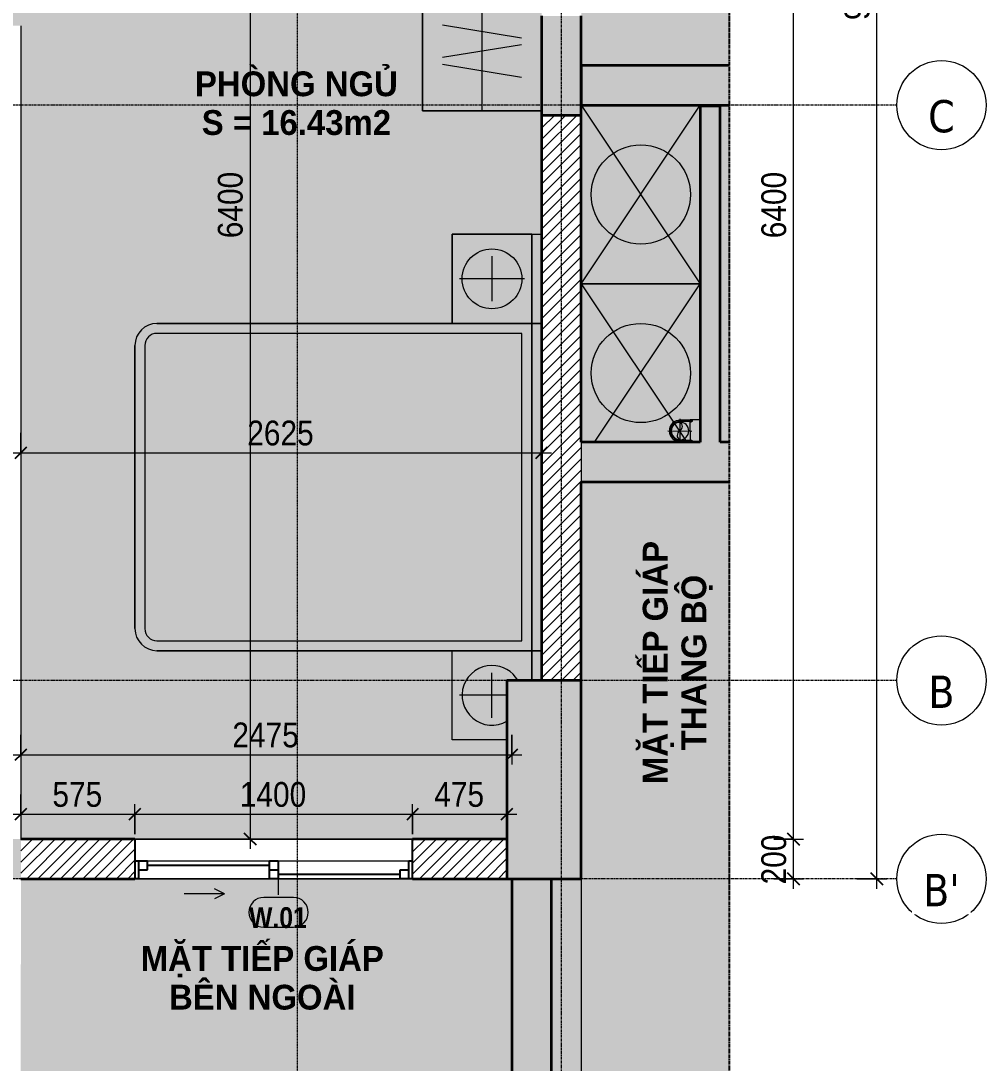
# Model space of a CAD drawing. Header units: millimetres. Extents: x 67190 to 250421, y 542 to 78637.
# Drawn here: x 74628 to 79493, y 23607 to 28862 of the extents above; entities that cross this region are included whole.
import ezdxf

# ---------------------------------------------------------------- set-up
doc = ezdxf.new("R2010")
doc.units = ezdxf.units.MM
for name, pattern in [('Dash - Tight', [4.5, 3, -1.5]), ('Dash Dot 3_16_', [7.9375, 4.7625, -1.5875, 0, -1.5875]), ('Grid Line', [22.225, 12.7, -3.175, 3.175, -3.175]), ('Hidden', [7.14375, 4.7625, -2.38125]), ('IMPORT-CENTER _3_', [10.16, 6.35, -1.27, 1.27, -1.27])]:
    doc.linetypes.add(name, pattern=pattern)
for name, color, linetype, lineweight in [('0-1', 7, 'Continuous', 5), ('0-4', 254, 'Continuous', 18), ('A-ANNO-DIMS', 211, 'Continuous', 9), ('A-ANNO-DIMS-50', 211, 'Continuous', 9), ('A-DETL-GENF-1', 7, 'Continuous', 18), ('A-DETL-GENF-3', 92, 'Dash - Tight', 18), ('A-DETL-GENF-4', 92, 'Hidden', 25), ('A-DETL-GENF-5', 9, 'Continuous', 18), ('A-DETL-MEDM', 33, 'Continuous', 35), ('A-DETL-THIN', 151, 'Continuous', 18), ('A-FLOR', 192, 'Continuous', 18), ('A-GLAZ', 151, 'Continuous', 18), ('A-GLAZ-1', 151, 'Continuous', 25), ('A-GLAZ-IDEN', 152, 'Continuous', 9), ('A-WALL', 113, 'Continuous', 18), ('A-WALL-4', 113, 'Continuous', 35), ('A-WALL-PATT-2', 111, 'Continuous', 18), ('G-ANNO-SYMB-1', 111, 'Dash Dot 3_16_', 18), ('G-ANNO-TEXT-1', 7, 'Continuous', 9), ('G-IMPT', 8, 'Continuous', 18), ('G-IMPT-2', 8, 'IMPORT-CENTER _3_', 18), ('I-FURN', 30, 'Continuous', 18), ('I-FURN-2', 253, 'Continuous', 18), ('M-EQPM', 50, 'Continuous', 18), ('S-COLS', 52, 'Continuous', 18), ('S-GRID-1', 1, 'Grid Line', 9), ('S-GRID-IDEN', 1, 'Continuous', 9), ('S-STRS', 31, 'Continuous', 18)]:
    doc.layers.add(name, color=color, linetype=linetype, lineweight=lineweight)
doc.layers.add('A-DETL-GENF-2', color=7, linetype='Continuous', lineweight=18, transparency=0.2)
doc.styles.add('Arial_B', font='arialbd.ttf', dxfattribs={"width": 0.95, "height": 125})
doc.styles.add('Arial_B_2', font='arialbd.ttf', dxfattribs={"width": 0.85, "height": 105})
doc.styles.add('Tahoma_B', font='tahomabd.ttf', dxfattribs={"height": 162.5})
doc.styles.add('UTM Avo', font='', dxfattribs={"width": 0.9, "height": 125})
doc.styles.get('UTM Avo').set_extended_font_data('UTM Avo')
doc.dimstyles.new('1_Dim_chi_tiet_2_5', dxfattribs={"dimscale": 304.8, "dimtxt": 124.912619, "dimasz": 0.19685, "dimexe": 0.164042, "dimexo": 0.0625, "dimgap": 0.016404, "dimtad": 1, "dimdec": 0, "dimrnd": 5, "dimzin": 0, "dimdsep": 46, "dimtxsty": 'UTM Avo', "dimblk1": 'OBLIQUE', "dimblk2": 'OBLIQUE', "dimsah": 1, "dimcen": 0.09, "dimdle": 0.164042, "dimazin": 0, "dimtfac": 1, "dimtdec": 4, "dimtix": 1, "dimtmove": 0, "dimatfit": 3, "dimfxl": 0.328084, "dimfxlon": 1, "dimtvp": 1, "dimtolj": 1, "dimtzin": 0, "dimarcsym": 2})
pattern_1 = [(45, (0, 0), (-28.284271, 28.284271), [])]

# ---------------------------------------------------------------- blocks, each defined once
blk = doc.blocks.new('NCV_TKTC_KET CAU_rvt-1-TKCS_CĂN HỘ LOẠI 5 - MẶT BẰNG')
at = {"layer": 'A-FLOR'}
blk.add_line((78052.5, 28436.9), (78052.5, 28431.9), dxfattribs=at)
at = {"layer": 'S-COLS'}
for p, q in [((77452.6, 28636.9), (77452.6, 28886.9)), ((77452.6, 28386.9), (77452.6, 28436.9))]:
    blk.add_line(p, q, dxfattribs=at)
blk = doc.blocks.new('GIUONG NGU-2TAB-1600x2000 - GIUONG NGU-2TAB-1600x2000-851491-TKCS_CĂN HỘ LOẠI 5 - MẶT BẰNG')
at = {"layer": 'I-FURN-2'}
for p, q in [((569.6, 2050), (1997.1, 2050)), ((1997.1, 2050), (569.6, 2050)), ((1997.1, 2000), (569.6, 2000)), ((458.5, 50), (458.5, 1938.9)), ((458.5, 1938.9), (458.5, 50)), ((508.5, 1938.9), (508.5, 100)), ((2058.2, 100), (2058.2, 1938.9)), ((2108.2, 1938.9), (2108.2, 50)), ((2108.2, 50), (2108.2, 1938.9)), ((8.5, 175), (8.5, 450.3)), ((8.5, 450.3), (458.5, 450.3)), ((8.5, 450.3), (458.5, 450.3)), ((8.5, 175), (8.5, 450.3)), ((458.5, 450.3), (458.5, 50)), ((458.5, 450.3), (458.5, 50)), ((2108.2, 50), (2108.2, 450.3)), ((2108.2, 450.3), (2558.2, 450.3)), ((2108.2, 450.3), (2108.2, 50)), ((2558.2, 450.3), (2108.2, 450.3)), ((2558.2, 450.3), (2558.2, 50)), ((2558.2, 50), (2558.2, 450.3)), ((233.5, 175), (233.5, 413.5)), ((2333.2, 86.8), (2333.2, 413.5)), ((120.2, 250.2), (346.8, 250.2)), ((2446.5, 250.2), (2219.8, 250.2)), ((508.5, 100), (2058.2, 100)), ((458.5, 50), (308.5, 50)), ((308.5, 50), (458.5, 50)), ((458.5, 50), (308.5, 50)), ((2108.2, 50), (458.5, 50)), ((458.5, 50), (458.5, 0)), ((458.5, 0), (458.5, 50)), ((458.5, 50), (2108.2, 50)), ((458.5, 50), (2108.2, 50)), ((2558.2, 50), (2108.2, 50)), ((2108.2, 50), (2558.2, 50)), ((2108.2, 0), (2108.2, 50)), ((2108.2, 50), (2108.2, 0)), ((2108.2, 50), (2558.2, 50)), ((2558.2, 50), (2558.2, 0))]:
    blk.add_line(p, q, dxfattribs=at)
blk.add_circle((2333.2, 250.2), 150.7, dxfattribs=at)
for centre, radius, start, end in [((569.6, 1938.9), 111.1, 90, 180), ((569.6, 1938.9), 111.1, 90, 180), ((1997.1, 1938.9), 111.1, 0, 90), ((1997.1, 1938.9), 111.1, 360, 90), ((569.6, 1938.9), 61.1, 90, 180), ((1997.1, 1938.9), 61.1, 360, 90), ((233.5, 250.2), 150.7, 0, 210.087), ((233.5, 250.2), 150.7, 300.0615, 0)]:
    blk.add_arc(centre, radius, start, end, dxfattribs=at)
blk = doc.blocks.new('TU DO PN A - TU DO PN A_dwg__U3-V4-TKCS_CĂN HỘ LOẠI 5 - MẶT BẰNG')
at = {"layer": 'I-FURN'}
for p, q in [((197.5, 499), (132.9, 101)), ((231, 499), (295.6, 101)), ((395.7, 499), (331.1, 101)), ((597.5, 499), (532.9, 101)), ((631, 499), (695.6, 101)), ((795.7, 499), (731.1, 101)), ((997.5, 499), (932.9, 101)), ((1031, 499), (1095.6, 101)), ((1195.7, 499), (1131.1, 101)), ((1364.7, 300), (0, 300))]:
    blk.add_line(p, q, dxfattribs=at)
at = {"layer": 'I-FURN', "flags": 128}
blk.add_lwpolyline([(0, 600), (0, 0), (1364.7, 0), (1364.7, 600)], dxfattribs=at)
blk = doc.blocks.new('TU DO PN A - TU DO PN A_dwg-V5-TKCS_CĂN HỘ LOẠI 5 - MẶT BẰNG')
at = {"extrusion": (0, 0, -1), "rotation": 270}
blk.add_blockref('TU DO PN A - TU DO PN A_dwg__U3-V4-TKCS_CĂN HỘ LOẠI 5 - MẶT BẰNG', (-604.3, 1369.6), dxfattribs=at)
blk = doc.blocks.new('TU DO PN A - TU DO PN A-V6-TKCS_CĂN HỘ LOẠI 5 - MẶT BẰNG')
at = {"layer": 'I-FURN-2'}
for p, q in [((0, 0), (600, 0)), ((600, 0), (600, -1364.7)), ((600, -1364.7), (0, -1364.7))]:
    blk.add_line(p, q, dxfattribs=at)
at = {"extrusion": (0, 0, -1), "zscale": -1, "rotation": 180}
blk.add_blockref('TU DO PN A - TU DO PN A_dwg-V5-TKCS_CĂN HỘ LOẠI 5 - MẶT BẰNG', (4.3, 4.8), dxfattribs=at)
blk = doc.blocks.new('NCV_TKTC_TANG 1_rvt-1-TKCS_CĂN HỘ LOẠI 5 - MẶT BẰNG')
at = {"layer": 'I-FURN'}
for name, p, rotation in [('TU DO PN A - TU DO PN A-V6-TKCS_CĂN HỘ LOẠI 5 - MẶT BẰNG', (77252.6, 28407.5), 180), ('GIUONG NGU-2TAB-1600x2000 - GIUONG NGU-2TAB-1600x2000-851491-TKCS_CĂN HỘ LOẠI 5 - MẶT BẰNG', (77252.6, 25228.4), 89.99999999999885)]:
    blk.add_blockref(name, p, dxfattribs=dict(at, rotation=rotation))
blk = doc.blocks.new('1_FAMILY RVT - W01-WxH 1400x1400xmm-V7-TKCS_CĂN HỘ LOẠI 5 - MẶT BẰNG')
at = {"layer": 'A-GLAZ'}
for p, q in [((248.4, 172.4), (299.2, 197.8)), ((248.4, 172.4), (299.2, 147)), ((248.4, 172.4), (451.6, 172.4)), ((700, 96.2), (-700, 96.2)), ((-636.5, 96.2), (-22.2, 96.2)), ((22.2, 96.2), (680.9, 96.2)), ((-681, 7.3), (-22.2, 7.3)), ((22.2, 7.3), (636.5, 7.3)), ((-700, -103.8), (700, -103.8))]:
    blk.add_line(p, q, dxfattribs=at)
at = {"layer": 'A-GLAZ-1'}
for p, q in [((-700, 96.2), (-636.5, 96.2)), ((-700, 95.8), (-700, -103.8)), ((-681, 95.8), (-681, 7.3)), ((-636.5, 95.8), (-636.5, 51.7)), ((-636.5, 74), (-22.2, 74)), ((-22.2, 96.2), (22.2, 96.2)), ((-22.2, 7.3), (-22.2, 95.8)), ((22.2, 95.8), (22.2, 7.3)), ((680.9, 96.2), (700, 96.2)), ((680.9, 95.8), (680.9, 7.3)), ((700, -103.8), (700, 95.8)), ((-700, 7.3), (-681, 7.3)), ((-636.5, 51.7), (-681, 51.7)), ((22.2, 51.7), (-22.2, 51.7)), ((-22.2, 7.3), (22.2, 7.3)), ((22.2, 29.5), (636.5, 29.5)), ((636.5, 51.7), (636.5, 7.3)), ((680.9, 51.7), (636.5, 51.7)), ((636.5, 7.3), (700, 7.3))]:
    blk.add_line(p, q, dxfattribs=at)
blk = doc.blocks.new('TKTC_XREF_251221_MB TANG 1 - TKTC_XREF_260130_MB TANG 1_dwg_CUM U_DN100-4202112-TKCS_CĂN HỘ LOẠI 5 - MẶT BẰNG')
at = {"layer": 'G-IMPT'}
blk.add_hatch(color=256, dxfattribs=at).paths.add_polyline_path([(0, 61), (0, 57), (15.8, 54.6), (30.5, 47.8), (40.3, 40.3), (49.4, 28.5), (55.1, 14.8), (57, 0), (54.6, -15.8), (47.8, -30.5), (40.3, -40.3), (28.5, -49.4), (14.8, -55.1), (0, -57.1), (0, -61), (15.8, -58.9), (30.5, -52.8), (44.1, -41.8), (53.7, -28.5), (59.1, -14.3), (61, 0), (58.7, 16.3), (52.4, 31), (43.1, 43.1), (28.5, 53.7), (14.7, 59.1)])
for p, q in [((-79.1, 66.6), (-79.1, 63.4)), ((-76.6, 66.6), (-76.6, 63.4)), ((-74.6, 66.6), (-74.6, 63.4)), ((-72.7, 69.3), (-72.7, 60.7)), ((-66.9, 67.9), (-71.7, 67.9)), ((-66.9, 70.8), (-66.9, 72.1)), ((-65, 69), (0, 69)), ((-66.9, 62.1), (-71.7, 62.1)), ((-79.1, -63.4), (-79.1, -66.6)), ((-76.6, -63.4), (-76.6, -66.6)), ((-74.6, -63.4), (-74.6, -66.6)), ((-72.7, -60.7), (-72.7, -69.3)), ((-66.9, -62.1), (-71.7, -62.1)), ((-66.9, -67.9), (-71.7, -67.9)), ((-65, -69), (0, -69))]:
    blk.add_line(p, q, dxfattribs=at)
at = {"layer": 'G-IMPT', "flags": 128}
for points in [[(-72.7, 67.6), (-78.1, 67.6), (-78.1, 62.4), (-72.7, 62.4)], [(-71.7, 59.2), (-66.9, 59.2), (-66.9, 70.8), (-71.7, 70.8)], [(-65, 72.2), (-65, 57.3), (-66.9, 57.3), (-66.9, 59.2)], [(-65, 61), (0, 61), (0, 57)], [(-72.7, -62.4), (-78.1, -62.4), (-78.1, -67.6), (-72.7, -67.6)], [(-71.7, -70.8), (-66.9, -70.8), (-66.9, -59.2), (-71.7, -59.2)], [(-66.9, -59.2), (-66.9, -57.3), (-65, -57.3), (-65, -72.7), (-66.9, -72.7), (-66.9, -70.8)], [(-65, -61), (0, -61), (0, -57)]]:
    blk.add_lwpolyline(points, dxfattribs=at)
at = {"layer": 'G-IMPT'}
for centre, radius, start, end in [((-78.1, 66.6), 0.96, 90, 180), ((-71.1, 69.3), 1.56, 112.61986, 247.38014), ((-67.9, 65), 4.8, 143.1301, 216.8699), ((0, 0), 69, 270, 90), ((-78.1, 63.4), 0.96, 180, 270), ((-71.1, 60.7), 1.56, 112.61986, 247.38014), ((0, 0), 61, 270, 90), ((0, 0), 57, 270, 90), ((-78.1, -63.4), 0.96, 90, 180), ((-71.1, -60.7), 1.56, 112.61986, 247.38014), ((-67.9, -65), 4.8, 143.1301, 216.8699), ((-78.1, -66.6), 0.96, 180, 270), ((-71.1, -69.3), 1.56, 112.61986, 247.38014)]:
    blk.add_arc(centre, radius, start, end, dxfattribs=at)
blk = doc.blocks.new('TKTC_XREF_251221_MB TANG 1 - TKTC_XREF_260130_MB TANG 1_dwg_$cc-4202116-TKCS_CĂN HỘ LOẠI 5 - MẶT BẰNG')
at = {"layer": 'G-IMPT'}
blk.add_circle((0, 0), 0.5, dxfattribs=at)
for centre, radius, start, end in [((0, 0), 0.5, 90, 270), ((0.188, 0.25), 0.313, 126.8699, 233.1301), ((-0.188, -0.25), 0.313, 306.8699, 53.1301)]:
    blk.add_arc(centre, radius, start, end, dxfattribs=at)
at = {"layer": 'G-IMPT-2'}
for p, q in [((0, -0.673), (0, 0.637)), ((-0.673, 0), (0.673, 0))]:
    blk.add_line(p, q, dxfattribs=at)
blk = doc.blocks.new('TKTC_XREF_251221_MB TANG 1 - TKTC_XREF_260130_MB TANG 1_dwg_CUM U_DN100-V10-TKCS_CĂN HỘ LOẠI 5 - MẶT BẰNG')
at = {"layer": 'G-IMPT'}
for p, q in [((-79.1, 66.6), (-79.1, 63.4)), ((-76.6, 66.6), (-76.6, 63.4)), ((-74.6, 66.6), (-74.6, 63.4)), ((-72.7, 69.3), (-72.7, 60.7)), ((-66.9, 67.9), (-71.7, 67.9)), ((-66.9, 70.8), (-66.9, 72.1)), ((-65, 69), (0, 69)), ((-66.9, 62.1), (-71.7, 62.1)), ((-79.1, -63.4), (-79.1, -66.6)), ((-76.6, -63.4), (-76.6, -66.6)), ((-74.6, -63.4), (-74.6, -66.6)), ((-72.7, -60.7), (-72.7, -69.3)), ((-66.9, -62.1), (-71.7, -62.1)), ((-66.9, -67.9), (-71.7, -67.9)), ((-65, -69), (0, -69))]:
    blk.add_line(p, q, dxfattribs=at)
at = {"layer": 'G-IMPT', "flags": 128}
for points in [[(-72.7, 67.6), (-78.1, 67.6), (-78.1, 62.4), (-72.7, 62.4)], [(-71.7, 59.2), (-66.9, 59.2), (-66.9, 70.8), (-71.7, 70.8)], [(-65, 72.2), (-65, 57.3), (-66.9, 57.3), (-66.9, 59.2)], [(-65, 61), (0, 61), (0, 57)], [(-72.7, -62.4), (-78.1, -62.4), (-78.1, -67.6), (-72.7, -67.6)], [(-71.7, -70.8), (-66.9, -70.8), (-66.9, -59.2), (-71.7, -59.2)], [(-66.9, -59.2), (-66.9, -57.3), (-65, -57.3), (-65, -72.7), (-66.9, -72.7), (-66.9, -70.8)], [(-65, -61), (0, -61), (0, -57)]]:
    blk.add_lwpolyline(points, dxfattribs=at)
at = {"layer": 'G-IMPT'}
for centre, radius, start, end in [((-78.1, 66.6), 0.96, 90, 180), ((-71.1, 69.3), 1.56, 112.61986, 247.38014), ((-67.9, 65), 4.8, 143.1301, 216.8699), ((0, 0), 69, 270, 90), ((-78.1, 63.4), 0.96, 180, 270), ((-71.1, 60.7), 1.56, 112.61986, 247.38014), ((0, 0), 61, 270, 90), ((0, 0), 57, 270, 90), ((-78.1, -63.4), 0.96, 90, 180), ((-71.1, -60.7), 1.56, 112.61986, 247.38014), ((-67.9, -65), 4.8, 143.1301, 216.8699), ((-78.1, -66.6), 0.96, 180, 270), ((-71.1, -69.3), 1.56, 112.61986, 247.38014)]:
    blk.add_arc(centre, radius, start, end, dxfattribs=at)
blk = doc.blocks.new('TKTC_XREF_251221_MB TANG 1 - TKTC_XREF_260130_MB TANG 1_dwg_$cc-4202122-TKCS_CĂN HỘ LOẠI 5 - MẶT BẰNG')
at = {"layer": 'G-IMPT'}
blk.add_circle((0, 0), 0.5, dxfattribs=at)
for centre, radius, start, end in [((0, 0), 0.5, 90, 270), ((0.188, 0.25), 0.313, 126.8699, 233.1301), ((-0.188, -0.25), 0.313, 306.8699, 53.1301)]:
    blk.add_arc(centre, radius, start, end, dxfattribs=at)
at = {"layer": 'G-IMPT-2'}
for p, q in [((0, -0.673), (0, 0.637)), ((-0.673, 0), (0.673, 0))]:
    blk.add_line(p, q, dxfattribs=at)
blk = doc.blocks.new('TKTC_XREF_251221_MB TANG 1 - TKTC_XREF_260130_MB TANG 1_dwg-4202109-TKCS_CĂN HỘ LOẠI 5 - MẶT BẰNG')
at = {"layer": 'G-IMPT', "flags": 128}
blk.add_lwpolyline([(-125149.2, -374609.3), (-125149.5, -374493.6), (-125099.5, -374493.9), (-125099.2, -374609.3)], dxfattribs=at)
at = {"extrusion": (0, 0, -1), "xscale": 90.00000000005119, "yscale": 90.00000000005119, "zscale": -90.0000000000512, "rotation": 180.3740267799373}
for name in ['TKTC_XREF_251221_MB TANG 1 - TKTC_XREF_260130_MB TANG 1_dwg_$cc-4202116-TKCS_CĂN HỘ LOẠI 5 - MẶT BẰNG', 'TKTC_XREF_251221_MB TANG 1 - TKTC_XREF_260130_MB TANG 1_dwg_$cc-4202122-TKCS_CĂN HỘ LOẠI 5 - MẶT BẰNG']:
    blk.add_blockref(name, (125202.6, -374552), dxfattribs=at)
at = {"xscale": 0.7894736842105242, "yscale": 0.7894736842105242, "zscale": 0.7894736842105242, "rotation": 179.6259732184666}
for name in ['TKTC_XREF_251221_MB TANG 1 - TKTC_XREF_260130_MB TANG 1_dwg_CUM U_DN100-4202112-TKCS_CĂN HỘ LOẠI 5 - MẶT BẰNG', 'TKTC_XREF_251221_MB TANG 1 - TKTC_XREF_260130_MB TANG 1_dwg_CUM U_DN100-V10-TKCS_CĂN HỘ LOẠI 5 - MẶT BẰNG']:
    blk.add_blockref(name, (-125200.7, -374552), dxfattribs=at)
blk = doc.blocks.new('TKTC_XREF_251221_MB TANG 1 - TKTC_XREF_251221_MB TANG 1-2038492-TKCS_CĂN HỘ LOẠI 5 - MẶT BẰNG')
blk.add_blockref('TKTC_XREF_251221_MB TANG 1 - TKTC_XREF_260130_MB TANG 1_dwg-4202109-TKCS_CĂN HỘ LOẠI 5 - MẶT BẰNG', (169499.1, 384109.7))
blk = doc.blocks.new('BORDER VIEW - BORDER VIEW-2588524-TKCS_CĂN HỘ LOẠI 5 - MẶT BẰNG')
at = {"layer": 'A-DETL-GENF-4'}
blk.add_line((9829.7, 11676.4), (9829.7, 150), dxfattribs=at)
blk = doc.blocks.new('Grid - M_Grid Head - Circle-353313-TKCS_CĂN HỘ LOẠI 5 - MẶT BẰNG')
at = {"layer": 'S-GRID-IDEN'}
blk.add_circle((0, 0), 4.5, dxfattribs=at)
blk = doc.blocks.new('DIMBLOCK13-TKCS_CĂN HỘ LOẠI 5 - MẶT BẰNG')
at = {"layer": 'A-ANNO-DIMS-50', "lineweight": 25}
for p, q in [((75783, 31137.4), (75753, 31167.4)), ((75783, 31137.4), (75813, 31107.4)), ((75783, 24737.4), (75753, 24767.4)), ((75783, 24737.4), (75813, 24707.4))]:
    blk.add_line(p, q, dxfattribs=at)
at = {"layer": 'A-ANNO-DIMS-50'}
for p, q in [((75783, 31187.4), (75783, 24687.4)), ((75883, 31137.4), (75733, 31137.4)), ((75783, 31137.4), (75883, 31137.4)), ((75883, 24737.4), (75733, 24737.4)), ((75783, 24737.4), (75883, 24737.4))]:
    blk.add_line(p, q, dxfattribs=at)
at = {"layer": 'A-ANNO-DIMS-50', "color": 0, "insert": (75620.6, 27766.2), "char_height": 125, "width": 410.824, "attachment_point": 1, "rotation": 90, "line_spacing_factor": 1.110334, "style": 'UTM Avo'}
blk.add_mtext('6400', dxfattribs=at)
blk = doc.blocks.new('_Oblique')
at = {"color": 0, "linetype": 'ByBlock', "lineweight": -2}
blk.add_line((-0.5, -0.5), (0.5, 0.5), dxfattribs=at)
blk = doc.blocks.new('DIMBLOCK14-TKCS_CĂN HỘ LOẠI 5 - MẶT BẰNG')
at = {"layer": 'A-ANNO-DIMS-50'}
for p, q in [((74627.6, 26784.3), (74627.6, 26634.3)), ((74627.6, 26684.3), (74627.6, 26784.3)), ((77252.6, 26784.3), (77252.6, 26634.3)), ((77252.6, 26684.3), (77252.6, 26784.3)), ((74577.6, 26684.3), (77302.6, 26684.3))]:
    blk.add_line(p, q, dxfattribs=at)
at = {"layer": 'A-ANNO-DIMS-50', "lineweight": 25}
for p, q in [((74627.6, 26684.3), (74657.6, 26714.3)), ((77252.6, 26684.3), (77282.6, 26714.3)), ((74627.6, 26684.3), (74597.6, 26654.3)), ((77252.6, 26684.3), (77222.6, 26654.3))]:
    blk.add_line(p, q, dxfattribs=at)
at = {"layer": 'A-ANNO-DIMS-50', "color": 0, "insert": (75768.9, 26846.7), "char_height": 125, "width": 410.824, "attachment_point": 1, "line_spacing_factor": 1.110334, "style": 'UTM Avo'}
blk.add_mtext('2625', dxfattribs=at)
blk = doc.blocks.new('DIMBLOCK15-TKCS_CĂN HỘ LOẠI 5 - MẶT BẰNG')
at = {"layer": 'A-ANNO-DIMS-50'}
for p, q in [((74627.6, 25262.4), (74627.6, 25112.4)), ((74627.6, 25162.4), (74627.6, 25262.4)), ((77102.6, 25262.4), (77102.6, 25112.4)), ((77102.6, 25162.4), (77102.6, 25262.4)), ((74577.6, 25162.4), (77152.6, 25162.4))]:
    blk.add_line(p, q, dxfattribs=at)
at = {"layer": 'A-ANNO-DIMS-50', "lineweight": 25}
for p, q in [((74627.6, 25162.4), (74657.6, 25192.4)), ((77102.6, 25162.4), (77132.6, 25192.4)), ((74627.6, 25162.4), (74597.6, 25132.4)), ((77102.6, 25162.4), (77072.6, 25132.4))]:
    blk.add_line(p, q, dxfattribs=at)
at = {"layer": 'A-ANNO-DIMS-50', "color": 0, "insert": (75693.9, 25324.7), "char_height": 125, "width": 410.824, "attachment_point": 1, "line_spacing_factor": 1.110334, "style": 'UTM Avo'}
blk.add_mtext('2475', dxfattribs=at)
blk = doc.blocks.new('DIMBLOCK33-TKCS_CĂN HỘ LOẠI 5 - MẶT BẰNG')
at = {"layer": 'A-ANNO-DIMS-50'}
for p, q in [((78942, 24486.9), (78942, 33586.9)), ((78842, 33536.9), (78992, 33536.9)), ((78942, 33536.9), (78842, 33536.9)), ((78842, 24536.9), (78992, 24536.9)), ((78942, 24536.9), (78842, 24536.9))]:
    blk.add_line(p, q, dxfattribs=at)
at = {"layer": 'A-ANNO-DIMS-50', "lineweight": 25}
for p, q in [((78942, 33536.9), (78912, 33566.9)), ((78942, 33536.9), (78972, 33506.9)), ((78942, 24536.9), (78912, 24566.9)), ((78942, 24536.9), (78972, 24506.9))]:
    blk.add_line(p, q, dxfattribs=at)
at = {"layer": 'A-ANNO-DIMS-50', "color": 0, "insert": (78779.6, 28865.8), "char_height": 125, "width": 410.824, "attachment_point": 1, "rotation": 90, "line_spacing_factor": 1.110334, "style": 'UTM Avo'}
blk.add_mtext('9000', dxfattribs=at)
blk = doc.blocks.new('DIMBLOCK34-TKCS_CĂN HỘ LOẠI 5 - MẶT BẰNG')
at = {"layer": 'A-ANNO-DIMS-50', "lineweight": 25}
for p, q in [((78522.6, 24736.9), (78492.6, 24766.9)), ((78522.6, 24736.9), (78552.6, 24706.9)), ((78522.6, 24536.9), (78492.6, 24566.9)), ((78522.6, 24536.9), (78552.6, 24506.9))]:
    blk.add_line(p, q, dxfattribs=at)
at = {"layer": 'A-ANNO-DIMS-50'}
for p, q in [((78422.6, 24736.9), (78572.6, 24736.9)), ((78522.6, 24736.9), (78422.6, 24736.9)), ((78522.6, 24486.9), (78522.6, 24736.9)), ((78422.6, 24536.9), (78572.6, 24536.9)), ((78522.6, 24536.9), (78422.6, 24536.9))]:
    blk.add_line(p, q, dxfattribs=at)
at = {"layer": 'A-ANNO-DIMS-50', "color": 0, "insert": (78360.2, 24508.6), "char_height": 125, "width": 308.118, "attachment_point": 1, "rotation": 90, "line_spacing_factor": 1.110334, "style": 'UTM Avo'}
blk.add_mtext('200', dxfattribs=at)
blk = doc.blocks.new('DIMBLOCK35-TKCS_CĂN HỘ LOẠI 5 - MẶT BẰNG')
at = {"layer": 'A-ANNO-DIMS-50', "lineweight": 25}
for p, q in [((78522.6, 31137.4), (78492.6, 31167.4)), ((78522.6, 31137.4), (78552.6, 31107.4)), ((78522.6, 24736.9), (78492.6, 24766.9)), ((78522.6, 24736.9), (78552.6, 24706.9))]:
    blk.add_line(p, q, dxfattribs=at)
at = {"layer": 'A-ANNO-DIMS-50'}
for p, q in [((78422.6, 31137.4), (78572.6, 31137.4)), ((78522.6, 31137.4), (78422.6, 31137.4)), ((78522.6, 24736.9), (78522.6, 31137.4)), ((78422.6, 24736.9), (78572.6, 24736.9)), ((78522.6, 24736.9), (78422.6, 24736.9))]:
    blk.add_line(p, q, dxfattribs=at)
at = {"layer": 'A-ANNO-DIMS-50', "color": 0, "insert": (78360.2, 27766), "char_height": 125, "width": 410.824, "attachment_point": 1, "rotation": 90, "line_spacing_factor": 1.110334, "style": 'UTM Avo'}
blk.add_mtext('6400', dxfattribs=at)
blk = doc.blocks.new('DIMBLOCK46-TKCS_CĂN HỘ LOẠI 5 - MẶT BẰNG')
at = {"layer": 'A-ANNO-DIMS-50'}
for p, q in [((74627.6, 24962.4), (74627.6, 24812.4)), ((74627.6, 24862.4), (74627.6, 24962.4)), ((75202.6, 24762.4), (75202.6, 24912.4)), ((74577.6, 24862.4), (75202.6, 24862.4)), ((75202.6, 24862.4), (75202.6, 24762.4))]:
    blk.add_line(p, q, dxfattribs=at)
at = {"layer": 'A-ANNO-DIMS-50', "lineweight": 25}
for p, q in [((74627.6, 24862.4), (74597.6, 24832.4)), ((74627.6, 24862.4), (74657.6, 24892.4)), ((75202.6, 24862.4), (75172.6, 24832.4)), ((75202.6, 24862.4), (75232.6, 24892.4))]:
    blk.add_line(p, q, dxfattribs=at)
at = {"layer": 'A-ANNO-DIMS-50', "color": 0, "insert": (74786.7, 25024.7), "char_height": 125, "width": 308.118, "attachment_point": 1, "line_spacing_factor": 1.110334, "style": 'UTM Avo'}
blk.add_mtext('575', dxfattribs=at)
blk = doc.blocks.new('DIMBLOCK47-TKCS_CĂN HỘ LOẠI 5 - MẶT BẰNG')
at = {"layer": 'A-ANNO-DIMS-50'}
for p, q in [((75202.6, 24762.4), (75202.6, 24912.4)), ((76602.6, 24762.4), (76602.6, 24912.4)), ((75202.6, 24862.4), (76602.6, 24862.4)), ((75202.6, 24862.4), (75202.6, 24762.4)), ((76602.6, 24862.4), (76602.6, 24762.4))]:
    blk.add_line(p, q, dxfattribs=at)
at = {"layer": 'A-ANNO-DIMS-50', "lineweight": 25}
for p, q in [((75202.6, 24862.4), (75172.6, 24832.4)), ((75202.6, 24862.4), (75232.6, 24892.4)), ((76602.6, 24862.4), (76572.6, 24832.4)), ((76602.6, 24862.4), (76632.6, 24892.4))]:
    blk.add_line(p, q, dxfattribs=at)
at = {"layer": 'A-ANNO-DIMS-50', "color": 0, "insert": (75731.4, 25024.7), "char_height": 125, "width": 410.824, "attachment_point": 1, "line_spacing_factor": 1.110334, "style": 'UTM Avo'}
blk.add_mtext('1400', dxfattribs=at)
blk = doc.blocks.new('DIMBLOCK48-TKCS_CĂN HỘ LOẠI 5 - MẶT BẰNG')
at = {"layer": 'A-ANNO-DIMS-50'}
for p, q in [((77077.6, 24962.4), (77077.6, 24812.4)), ((77077.6, 24862.4), (77077.6, 24962.4)), ((76602.6, 24762.4), (76602.6, 24912.4)), ((76602.6, 24862.4), (77127.6, 24862.4)), ((76602.6, 24862.4), (76602.6, 24762.4))]:
    blk.add_line(p, q, dxfattribs=at)
at = {"layer": 'A-ANNO-DIMS-50', "lineweight": 25}
for p, q in [((76602.6, 24862.4), (76572.6, 24832.4)), ((76602.6, 24862.4), (76632.6, 24892.4)), ((77077.6, 24862.4), (77047.6, 24832.4)), ((77077.6, 24862.4), (77107.6, 24892.4))]:
    blk.add_line(p, q, dxfattribs=at)
at = {"layer": 'A-ANNO-DIMS-50', "color": 0, "insert": (76711.7, 25024.7), "char_height": 125, "width": 308.118, "attachment_point": 1, "line_spacing_factor": 1.110334, "style": 'UTM Avo'}
blk.add_mtext('475', dxfattribs=at)
blk = doc.blocks.new('SSA-WINDOW TAG - 10-2062020-TKCS_CĂN HỘ LOẠI 5 - MẶT BẰNG')
at = {"layer": 'A-GLAZ-IDEN'}
for p, q in [((1.296875, 1.5), (-1.6875, 1.5)), ((-1.6875, -1.5), (1.296875, -1.5))]:
    blk.add_line(p, q, dxfattribs=at)
for centre, start, end in [((-1.6875, 0), 90, 270), ((1.296875, 0), 270, 90)]:
    blk.add_arc(centre, 1.5, start, end, dxfattribs=at)

msp = doc.modelspace()

# ---------------------------------------------------------------- hatches: boundary and pattern name
at = {"layer": 'A-DETL-GENF-1'}
msp.add_hatch(color=256, dxfattribs=at).paths.add_polyline_path([(76802.2, 24737.4), (77077.6, 24737.4), (77077.6, 25536.9), (77252.6, 25536.9), (77252.6, 31137.4), (75452.6, 31136.9), (75452.6, 30786.5), (74627.6, 30786.5), (74627.6, 24737.4), (76602.6, 24737.4)])
at = {"layer": 'A-DETL-GENF-2'}
h = msp.add_hatch(color=256, dxfattribs=at)
h.paths.add_polyline_path([(68517.6, 22517.4), (78047.3, 22517.4), (78086.1, 22522.5), (78122.3, 22537.5), (78153.3, 22561.3), (78177.2, 22592.4), (78192.2, 22628.5), (78197.3, 22667.4), (78197.3, 34193.8), (78192.2, 34232.6), (78177.2, 34268.8), (78153.3, 34299.9), (78122.3, 34323.7), (78086.1, 34338.7), (78047.3, 34343.8), (68517.6, 34343.8), (68478.7, 34338.7), (68442.6, 34323.7), (68411.5, 34299.9), (68387.7, 34268.8), (68372.7, 34232.6), (68367.6, 34193.8), (68367.6, 22667.4), (68372.7, 22628.5), (68387.7, 22592.4), (68411.5, 22561.3), (68442.6, 22537.5), (68478.7, 22522.5)])
h.paths.add_polyline_path([(69252.6, 23335.3), (69052.6, 23335.3), (69052.6, 24536.9), (68952.6, 24537.4), (68952.6, 25536.9), (69052.6, 25536.9), (69052.6, 32235.3), (68977.6, 32235.3), (68977.6, 32236.9), (68927.6, 32236.9), (68927.8, 33537.4), (77527.6, 33536.9), (77527.6, 32536.9), (77452.6, 32536.9), (77452.6, 24536.9), (74627.6, 24536.9), (74627.3, 23336.9), (69252.6, 23336.9)])
h.paths.add_polyline_path([(77302.6, 23336.9), (77102.6, 23337.4), (77102.6, 23536.9), (77302.6, 23536.9), (77302.6, 23337.4)])
h.paths.add_polyline_path([(77950.7, 26746.5), (77938.2, 26748.2), (77926.6, 26753.1), (77916.4, 26761.3), (77908.5, 26772.4), (77904.3, 26783.3), (77902.8, 26795), (77904.5, 26807.4), (77909.4, 26819), (77917.2, 26828.9), (77928.7, 26837.2), (77939.6, 26841.4), (77951.3, 26842.8), (77951.3, 26839.7), (77938.8, 26837.9), (77927.2, 26832.6), (77919.4, 26826.7), (77912.2, 26817.4), (77907.4, 26805.5), (77906, 26795), (77907.8, 26782.5), (77913, 26770.9), (77919.4, 26762.7), (77928.2, 26755.8), (77939.1, 26751.3), (77950.7, 26749.5), (77950.7, 26748.2)])
at = {"layer": 'A-DETL-GENF-5'}
h = msp.add_hatch(dxfattribs=at)
h.set_pattern_fill('FP_2', color=256, style=0, pattern_type=2)
h.set_pattern_definition([(50, (0, 0), (364.3679, -31.8783), [38.1, -419.1]), (355, (0, 0), (-70.4859, 382.1133), [30.48, -335.28]), (100.451, (30.36, -2.66), (293.885, 350.2334), [32.38, -356.18]), (46.184, (0, 101.6), (542.1585, -84.0858), [57.15, -628.65]), (96.636, (45.2, 94.6), (474.805, 494.8554), [48.57, -534.27]), (351.184, (0, 101.6), (474.8102, 494.85), [45.72, -502.92]), (21, (50.8, 76.2), (303.2285, -204.5305), [38.1, -419.1]), (326, (50.8, 76.2), (123.6039, 368.376), [30.48, -335.28]), (71.451, (76.07, 59.16), (426.8341, 163.8427), [32.38, -356.18]), (37.5, (0, 0), (6.17665, 169.11015), [3.353, -327.863, 3.353, -337.007, -336.55]), (37.5, (0, 0), (6.17665, 169.11015), [-671.576, 3.353, -333.197]), (7.5, (0, 0), (133.63888, 200.3615), [3.353, -190.703, 3.353, -320.243, -128.27]), (7.5, (0, 0), (133.63888, 200.3615), [-517.652, 3.353, -124.917]), (327.5, (-113.28, 0), (271.18182, -11.45836), [3.353, -123.647, 3.353, -392.887, -525.78]), (327.5, (-113.28, 0), (271.18182, -11.45836), [-523.24, 3.353, -522.427]), (317.5, (-164.08, 0), (296.2585, 50.85285), [3.353, -161.747, 3.353, -259.791, -373.38]), (317.5, (-164.08, 0), (296.2585, 50.85285), [-428.244, 3.353, -370.027]), (45, (0, 0), (-125.7236, 125.7236), []), (45, (0, 190.5), (-125.7236, 125.7236), [])])
h.paths.add_polyline_path([(69052.6, 23335.3), (69252.6, 23335.3), (69252.5, 23536.9), (69052.6, 23536.9), (69052.6, 23336.9)])
h.paths.add_polyline_path([(74432.5, 23339), (74627.6, 23339), (74627.6, 23536.9), (74427.6, 23536.9), (74427.6, 23339)])
h.paths.add_polyline_path([(77452.6, 24536.9), (77452.6, 25536.9), (77077.6, 25536.9), (77077.6, 24536.9), (77452.6, 24536.9)])
h.paths.add_polyline_path([(72227.6, 24536.9), (72227.6, 24737.4), (72027.6, 24736.9), (72027.6, 24536.9), (72127.6, 24536.9)])
h.paths.add_polyline_path([(69252.6, 24537.4), (69352.6, 24537.4), (69352.6, 25536.9), (68952.6, 25536.9), (68952.6, 24537.4), (69052.6, 24537.4)])
h.paths.add_polyline_path([(74520, 24538.6), (74627.6, 24538.6), (74627.6, 24737.4), (74427.6, 24736.9), (74427.6, 24538.6)])
h.paths.add_polyline_path([(77452.6, 28386.9), (77452.6, 28886.9), (77252.6, 28886.9), (77252.6, 28386.9)])
h.paths.add_polyline_path([(74542.1, 28836.9), (74627.6, 28836.9), (74627.6, 29036.9), (74527.6, 29036.9), (74527.6, 28836.9)])
h.paths.add_polyline_path([(72027.6, 28836.9), (72127.6, 28836.9), (72127.6, 29036.9), (72027.6, 29036.9)])
h.paths.add_polyline_path([(69052.6, 28836.9), (69252.6, 28836.9), (69252.6, 29036.9), (69052.6, 29036.9)])
h.paths.add_polyline_path([(77452.6, 30436.9), (77452.6, 30836.9), (77252.6, 30836.9), (77252.6, 30436.9)])
h.paths.add_polyline_path([(73627.6, 31136.9), (73627.6, 31236.9), (73427.6, 31236.9), (73427.6, 31136.9)])
h.paths.add_polyline_path([(69377.6, 32236.9), (69377.6, 33537.4), (68927.6, 33536.9), (68927.6, 32236.9), (69252.6, 32236.9)])
h.paths.add_polyline_path([(77527.6, 32536.9), (77527.6, 33536.9), (77177.6, 33536.9), (77177.6, 32536.9), (77452.6, 32536.9)])
h.paths.add_polyline_path([(74056.9, 33336.9), (74252.9, 33336.9), (74252.9, 33536.9), (74052.9, 33536.9), (74052.9, 33336.9)])
at = {"layer": 'A-WALL-PATT-2'}
h = msp.add_hatch(dxfattribs=at)
h.set_pattern_fill('FP_1', color=256, style=0, pattern_type=2)
h.set_pattern_definition(pattern_1)
h.paths.add_polyline_path([(77252.6, 25536.9), (77452.6, 25536.9), (77452.6, 28386.9), (77252.6, 28386.9), (77252.6, 26212.3)])
h = msp.add_hatch(dxfattribs=at)
h.set_pattern_fill('FP_1', color=256, style=0, pattern_type=2)
h.set_pattern_definition(pattern_1)
h.paths.add_polyline_path([(75202.6, 24537.4), (75202.6, 24736.9), (74627.6, 24736.9), (74627.6, 24537.4), (74637.6, 24537.4)])
h.paths.add_polyline_path([(76602.6, 24537.4), (77077.6, 24537.4), (77077.6, 24736.9), (76602.6, 24736.9)])

# ---------------------------------------------------------------- linework, layer by layer
at = {"layer": '0-4'}
for p, q in [((77452.6, 27536.9), (78052.5, 28436.6)), ((77452.6, 28436.6), (78052.5, 27536.9)), ((77452.6, 28436.6), (78052.5, 28436.6)), ((78052.5, 28436.6), (78052.5, 28431.9)), ((78052.5, 27536.9), (77452.6, 27536.9)), ((77452.6, 27536.6), (77985.5, 26737.4)), ((77452.6, 27536.6), (78052.5, 27536.6)), ((77519.5, 26737.4), (78052.5, 27536.6))]:
    msp.add_line(p, q, dxfattribs=at)
for centre in [(77752.5, 27986.6), (77752.5, 27086.6)]:
    msp.add_circle(centre, 250, dxfattribs=at)
at = {"layer": 'A-DETL-MEDM'}
for p, q in [((77252.6, 28886.9), (77252.6, 28386.9)), ((77452.6, 28386.9), (77452.6, 28886.9)), ((77252.6, 28386.9), (77452.6, 28386.9)), ((77077.6, 25536.9), (77077.6, 24536.9)), ((77452.6, 25536.9), (77077.6, 25536.9)), ((77452.6, 24536.9), (77452.6, 25536.9)), ((77077.6, 24536.9), (77452.6, 24536.9))]:
    msp.add_line(p, q, dxfattribs=at)
at = {"layer": 'A-DETL-THIN'}
for p, q in [((74627.6, 28836.9), (74627.6, 24737.4)), ((77252.6, 25536.9), (77252.6, 28386.9)), ((77452.6, 28386.9), (77452.6, 25536.9)), ((74627.6, 24737.4), (77077.6, 24737.4)), ((77077.6, 24537.4), (74627.6, 24537.4))]:
    msp.add_line(p, q, dxfattribs=at)
at = {"layer": 'A-GLAZ-IDEN'}
msp.add_line((75925.4, 24625.8), (75925.4, 24456), dxfattribs=at)
at = {"layer": 'A-WALL'}
for p, q in [((75202.6, 24536.9), (74637.6, 24536.9)), ((77077.6, 24536.9), (76602.6, 24536.9))]:
    msp.add_line(p, q, dxfattribs=at)
at = {"layer": 'A-WALL-4'}
for p, q in [((78197.3, 28636.9), (77452.6, 28636.9)), ((77452.6, 28636.9), (77452.6, 28436.9)), ((77452.6, 28436.9), (78197.3, 28436.9)), ((78152.5, 28431.9), (78052.5, 28431.9)), ((78052.5, 28431.9), (78052.5, 26737.4)), ((78152.5, 26737.4), (78152.5, 28431.9)), ((77252.6, 28386.9), (77252.6, 25536.9)), ((77452.6, 26737.4), (77452.6, 28386.9)), ((78052.5, 26737.4), (77452.6, 26737.4)), ((78197.3, 26737.4), (78152.5, 26737.4)), ((77452.6, 25536.9), (77452.6, 26537.4)), ((77452.6, 26537.4), (78197.3, 26537.4)), ((75202.6, 24736.9), (74627.6, 24736.9)), ((77077.6, 24736.9), (76602.6, 24736.9)), ((74627.6, 24536.9), (74637.6, 24536.9)), ((74637.6, 24536.9), (74637.6, 24537.4)), ((74637.6, 24537.4), (75202.6, 24537.4)), ((76602.6, 24537.4), (77077.6, 24537.4)), ((77102.6, 24536.9), (77102.6, 23536.9)), ((77302.6, 23536.9), (77302.6, 24536.9))]:
    msp.add_line(p, q, dxfattribs=at)
at = {"layer": 'G-ANNO-SYMB-1'}
msp.add_line((76020.8, 35327.6), (76020.8, 21654.4), dxfattribs=at)
at = {"layer": 'S-GRID-1'}
for p, q in [((77352.6, 23073.3), (77352.6, 33897.8)), ((77793.5, 28436.9), (68889.8, 28436.9)), ((79043.5, 28436.9), (77793.5, 28436.9)), ((77793.5, 25536.9), (68889.8, 25536.9)), ((79043.5, 25536.9), (77793.5, 25536.9)), ((77793.5, 24536.9), (68889.8, 24536.9)), ((79043.5, 24536.9), (77793.5, 24536.9))]:
    msp.add_line(p, q, dxfattribs=at)
at = {"layer": 'S-STRS'}
for p, q in [((78197.3, 26536.9), (77452.6, 26536.9)), ((77452.6, 25536.9), (77452.6, 24537.4)), ((77452.6, 24536.9), (77452.6, 23536.9))]:
    msp.add_line(p, q, dxfattribs=at)

# ---------------------------------------------------------------- block references
at = {"layer": '0-1'}
for name in ['NCV_TKTC_KET CAU_rvt-1-TKCS_CĂN HỘ LOẠI 5 - MẶT BẰNG', 'NCV_TKTC_TANG 1_rvt-1-TKCS_CĂN HỘ LOẠI 5 - MẶT BẰNG']:
    msp.add_blockref(name, (0, 0), dxfattribs=at)
at = {"layer": 'A-DETL-GENF-3'}
msp.add_blockref('BORDER VIEW - BORDER VIEW-2588524-TKCS_CĂN HỘ LOẠI 5 - MẶT BẰNG', (68367.6, 22517.4), dxfattribs=at)
at = {"layer": 'A-GLAZ', "rotation": 180}
msp.add_blockref('1_FAMILY RVT - W01-WxH 1400x1400xmm-V7-TKCS_CĂN HỘ LOẠI 5 - MẶT BẰNG', (75902.6, 24633.1), dxfattribs=at)
at = {"layer": 'A-GLAZ-IDEN', "xscale": 49.99999999999998, "yscale": 49.99999999999998, "zscale": 49.99999999999998}
msp.add_blockref('SSA-WINDOW TAG - 10-2062020-TKCS_CĂN HỘ LOẠI 5 - MẶT BẰNG', (75936.4, 24367.8), dxfattribs=at)
at = {"layer": 'M-EQPM'}
msp.add_blockref('TKTC_XREF_251221_MB TANG 1 - TKTC_XREF_251221_MB TANG 1-2038492-TKCS_CĂN HỘ LOẠI 5 - MẶT BẰNG', (33652.6, 17236.9), dxfattribs=at)
at = {"layer": 'S-GRID-IDEN', "xscale": 49.99999999999998, "yscale": 49.99999999999998, "zscale": 49.99999999999998, "rotation": 89.99999999999984}
for p in [(79268.5, 28436.9), (79268.5, 25536.9), (79268.5, 24536.9)]:
    msp.add_blockref('Grid - M_Grid Head - Circle-353313-TKCS_CĂN HỘ LOẠI 5 - MẶT BẰNG', p, dxfattribs=at)

# ---------------------------------------------------------------- texts
at = {"layer": 'A-GLAZ-IDEN', "insert": (75923.5, 24340.5), "char_height": 105, "width": 300.9, "attachment_point": 5, "line_spacing_factor": 0.936439, "style": 'Arial_B_2'}
msp.add_mtext('\\pt2.1252,4.2504,6.37455,8.49975,10.62495,12.75015,14.87535,16.9995,19.1247,21.2499,23.3751,25.5003,27.6255,29.74965,31.87485,34.00005,36.12525,38.25045,40.3746,42.4998,44.625,46.7502,48.8754,50.99955,53.12475,55.24995,57.37515,59.50035,61.6245,63.7497,65.8749,68.0001;W.01', dxfattribs=at)
at = {"layer": 'G-ANNO-TEXT-1', "char_height": 125, "width": 1423.575, "attachment_point": 5, "line_spacing_factor": 0.936439, "style": 'Arial_B'}
for s, insert in [('\\pt570,1140,1710,2280,2850,3420,3990,4560,5130,5700,6270,6840,7410,7980,8550,9120,9690,10260,10830,11400,11970,12540,13110,13680,14250,14820,15390,15960,16530,17100,17670,18240;PHÒNG NGỦ\\PS = 16.43m2', (76016.6, 28445.9)), ('\\pt570,1140,1710,2280,2850,3420,3990,4560,5130,5700,6270,6840,7410,7980,8550,9120,9690,10260,10830,11400,11970,12540,13110,13680,14250,14820,15390,15960,16530,17100,17670,18240;MẶT TIẾP GIÁP\\PBÊN NGOÀI', (75844.4, 24036.8))]:
    msp.add_mtext(s, dxfattribs=dict(at, insert=insert))
at = {"layer": 'G-ANNO-TEXT-1', "insert": (77938.8, 25627.1), "char_height": 125, "width": 1423.575, "attachment_point": 5, "rotation": 90, "line_spacing_factor": 0.936439, "style": 'Arial_B'}
msp.add_mtext('\\pt570,1140,1710,2280,2850,3420,3990,4560,5130,5700,6270,6840,7410,7980,8550,9120,9690,10260,10830,11400,11970,12540,13110,13680,14250,14820,15390,15960,16530,17100,17670,18240;MẶT TIẾP GIÁP\\PTHANG BỘ', dxfattribs=at)

# ---------------------------------------------------------------- dimensions: what is measured, and where the dimension line sits
at = {"layer": 'A-ANNO-DIMS'}
for base, p1, p2, override, picture, middle in [((78942, 33536.9), (78842, 24536.9), (78842, 33536.9), {"dimpost": '<>', "dimfxl": 9000}, 'DIMBLOCK33-TKCS_CĂN HỘ LOẠI 5 - MẶT BẰNG', (78872.3, 29036.9)), ((75783, 24737.4), (75883, 31137.4), (75883, 24737.4), {"dimpost": '<>', "dimfxl": 6400}, 'DIMBLOCK13-TKCS_CĂN HỘ LOẠI 5 - MẶT BẰNG', (75713.3, 27937.4)), ((78522.6182, 31137.3629), (78422.6182, 24736.936), (78422.6182, 31137.3629), {"dimpost": '<>', "dimfxl": 6400.426822}, 'DIMBLOCK35-TKCS_CĂN HỘ LOẠI 5 - MẶT BẰNG', (78452.9332, 27937.1494)), ((78522.6, 24736.9), (78422.6, 24536.9), (78422.6, 24736.9), {"dimpost": '<>', "dimfxl": 200}, 'DIMBLOCK34-TKCS_CĂN HỘ LOẠI 5 - MẶT BẰNG', (78452.9, 24636.9))]:
    dim = msp.add_linear_dim(base=base, p1=p1, p2=p2, angle=90, dimstyle='1_Dim_chi_tiet_2_5', override=override, dxfattribs=at)
    dim.commit()
    dim.dimension.update_dxf_attribs({"geometry": picture, "text_midpoint": middle})
for base, p1, p2, override, picture, middle in [((77252.6, 26684.3), (74627.6, 26784.3), (77252.6, 26784.3), {"dimpost": '<>', "dimfxl": 2625}, 'DIMBLOCK14-TKCS_CĂN HỘ LOẠI 5 - MẶT BẰNG', (75940.1, 26754)), ((77102.6, 25162.4), (74627.6, 25262.4), (77102.6, 25262.4), {"dimpost": '<>', "dimfxl": 2475}, 'DIMBLOCK15-TKCS_CĂN HỘ LOẠI 5 - MẶT BẰNG', (75865.1, 25232)), ((75202.6, 24862.4), (74627.6, 24962.4), (75202.6, 24762.4), {"dimpost": '<>', "dimfxl": 608.789783}, 'DIMBLOCK46-TKCS_CĂN HỘ LOẠI 5 - MẶT BẰNG', (74915.1, 24931)), ((76602.6, 24862.4), (75202.6, 24762.4), (76602.6, 24762.4), {"dimpost": '<>', "dimfxl": 1400}, 'DIMBLOCK47-TKCS_CĂN HỘ LOẠI 5 - MẶT BẰNG', (75902.6, 24932)), ((77077.6, 24862.4), (76602.6, 24762.4), (77077.6, 24962.4), {"dimpost": '<>', "dimfxl": 515.388203}, 'DIMBLOCK48-TKCS_CĂN HỘ LOẠI 5 - MẶT BẰNG', (76840.1, 24931))]:
    dim = msp.add_linear_dim(base=base, p1=p1, p2=p2, dimstyle='1_Dim_chi_tiet_2_5', override=override, dxfattribs=at)
    dim.commit()
    dim.dimension.update_dxf_attribs({"geometry": picture, "text_midpoint": middle})

# ---------------------------------------------------------------- next in the draw order: texts
at = {"layer": 'S-GRID-IDEN', "char_height": 162.5, "attachment_point": 5, "line_spacing_factor": 0.996129, "style": 'Tahoma_B', "bg_fill": 3, "box_fill_scale": 1.25, "bg_fill_color": 256, "bg_fill_true_color": 13158600, "bg_fill_transparency": 0}
for s, insert, width in [('\\pt634.99962,1269.99925,1905.0005,2540.00013,3174.99975,3809.99937,4445.00062,5080.00025,5714.99987,6349.9995,6985.00075,7620.00037,8255,8889.99962,9524.99925,10160.0005,10795.00013,11429.99975,12064.99938,12700.00063,13335.00025,13969.99988,14604.9995,15240.00075,15875.00038,16510,17144.99963,17779.99925,18415.0005,19050.00013,19684.99975,20319.99938;C', (79268, 28379.7), 152), ('\\pt634.99962,1269.99925,1905.0005,2540.00013,3174.99975,3809.99937,4445.00062,5080.00025,5714.99987,6349.9995,6985.00075,7620.00037,8255,8889.99962,9524.99925,10160.0005,10795.00013,11429.99975,12064.99938,12700.00063,13335.00025,13969.99988,14604.9995,15240.00075,15875.00038,16510,17144.99963,17779.99925,18415.0005,19050.00013,19684.99975,20319.99938;B', (79268, 25479.7), 155.5), ("\\pt634.99962,1269.99925,1905.0005,2540.00013,3174.99975,3809.99937,4445.00062,5080.00025,5714.99987,6349.9995,6985.00075,7620.00037,8255,8889.99962,9524.99925,10160.0005,10795.00013,11429.99975,12064.99938,12700.00063,13335.00025,13969.99988,14604.9995,15240.00075,15875.00038,16510,17144.99963,17779.99925,18415.0005,19050.00013,19684.99975,20319.99938;B'", (79268, 24479.7), 215)]:
    msp.add_mtext(s, dxfattribs=dict(at, insert=insert, width=width))

doc.saveas('drawing.dxf')
